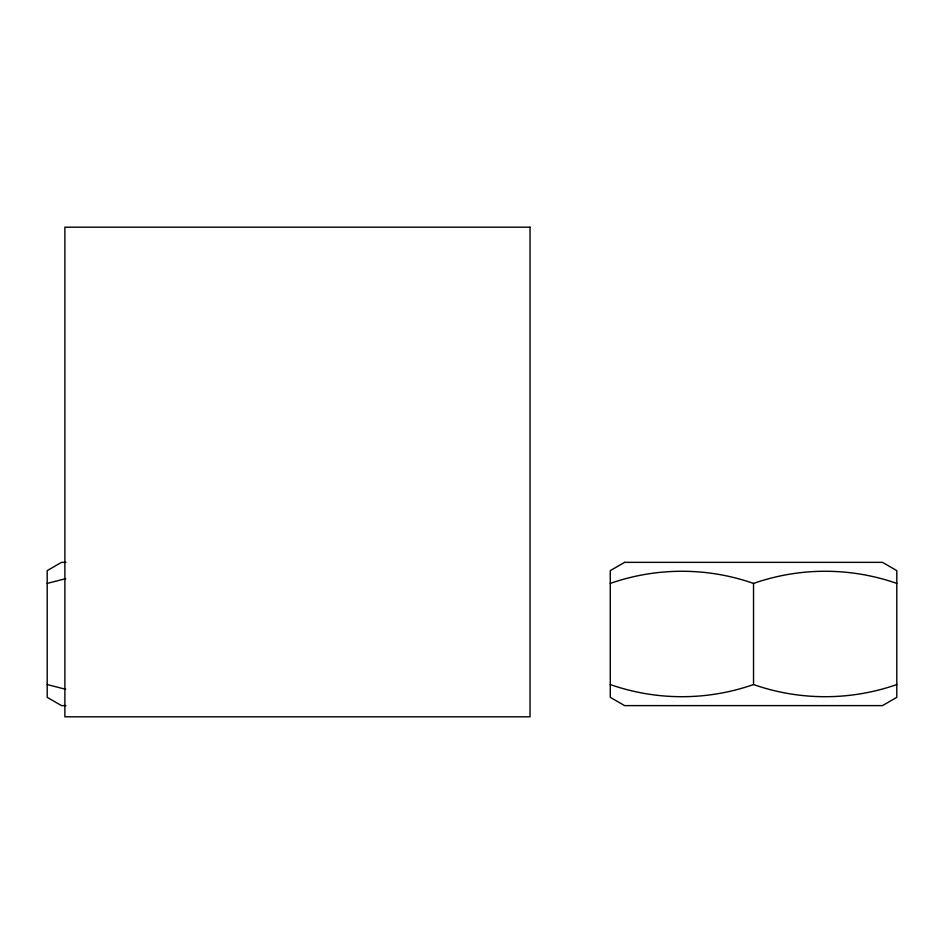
<?xml version="1.0" encoding="UTF-8"?>
<svg xmlns="http://www.w3.org/2000/svg" width="944" height="944" viewBox="0 0 944 944"><rect width="100%" height="100%" fill="white"/><g stroke="black" fill="none" stroke-linecap="round" stroke-linejoin="round"><path stroke-width="1.42" d="M47.2 583.416L65.679 578.66M610.272 583.416C656.576 567.214 707.245 567.214 753.536 583.416C799.839 567.214 850.509 567.214 896.8 583.416M896.8 684.542C850.509 700.755 799.839 700.755 753.536 684.542C707.245 700.755 656.576 700.755 610.272 684.542M65.915 562.353L61.525 562.353L47.2 570.624L47.2 697.345L61.525 705.616L65.915 705.616M47.2 684.542L65.679 689.297M753.536 583.416L753.536 684.542M624.609 562.353L610.272 570.624L610.272 697.345L624.609 705.616L882.475 705.616L896.8 697.345L896.8 570.624L882.475 562.353L624.609 562.353M530.032 227.185L64.888 227.185L64.888 716.815L530.032 716.815L530.032 227.185"/></g></svg>
